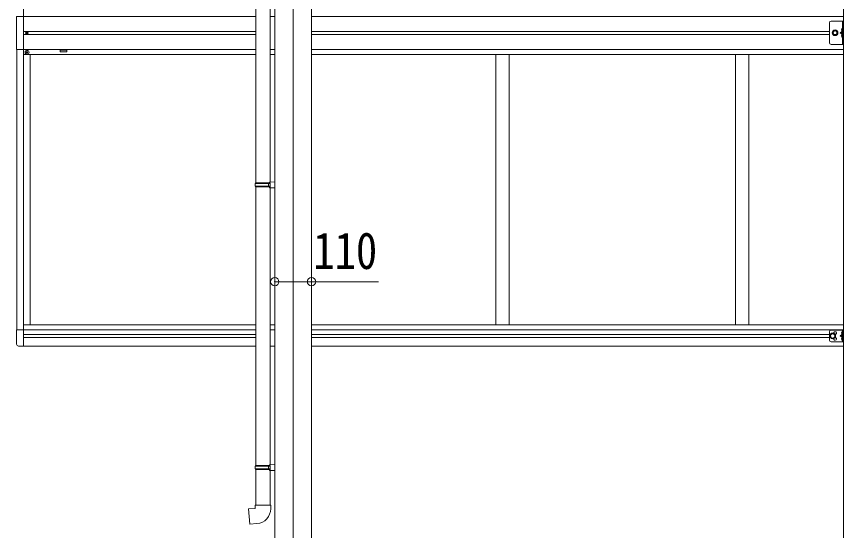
# Model space of a CAD drawing. Units: millimetres at full size; details may follow other scales. Extents: x -6988 to 7066, y -4877 to 4823.
# Drawn here: x 332 to 2803, y -1100 to 437 of the extents above; entities that cross this region are included whole.
import ezdxf
from ezdxf.enums import TextEntityAlignment as Align

# ---------------------------------------------------------------- set-up
doc = ezdxf.new("R2010")
doc.units = ezdxf.units.MM
doc.header["$LTSCALE"] = 25
doc.header["$PDMODE"] = 32
doc.header["$PDSIZE"] = 25
for name, color, linetype, lineweight in [('0-1_本体', 4, 'Continuous', 9), ('0-2_部品', 7, 'Continuous', 9), ('0-8_PARTS2', 2, 'Continuous', 9), ('0-A_寸法', 6, 'Continuous', 9), ('1-1_GLASS', 4, 'Continuous', 9), ('1-2_GLASS_SEAL', 7, 'Continuous', 9)]:
    doc.layers.add(name, color=color, linetype=linetype, lineweight=lineweight)
doc.styles.add('ＭＳ ゴシック', font='')
doc.styles.get('ＭＳ ゴシック').set_extended_font_data('MS Gothic')

msp = doc.modelspace()

# ---------------------------------------------------------------- linework, layer by layer
at = {"layer": '0-1_本体'}
for p, q in [((1103.36, 1203.54), (1103.36, -1676.46)), ((1213.36, 1203.54), (1213.36, -1676.46)), ((2803.36, 1203.54), (2803.36, -1676.46))]:
    msp.add_line(p, q, dxfattribs=at)
at = {"layer": '0-2_部品'}
for p, q in [((1047.36, 883.62), (1047.36, -60.57)), ((1089.36, 881.06), (1089.36, -58.01)), ((1045.36, -62.57), (1046.36, -60.57)), ((1045.36, -62.57), (1089.36, -62.57)), ((1045.36, -62.57), (1045.36, -70.57)), ((1045.36, -70.57), (1089.36, -70.57)), ((1045.36, -70.57), (1046.36, -72.57)), ((1046.36, -60.57), (1089.36, -60.57)), ((1046.36, -72.57), (1089.36, -72.57)), ((1047.36, -72.57), (1047.36, -905.73)), ((1084.88, -62.57), (1084.45, -60.57)), ((1087.36, -58.07), (1103.36, -57.6)), ((1087.36, -60.07), (1087.36, -58.07)), ((1087.36, -60.07), (1089.36, -60.07)), ((1087.36, -75.07), (1087.36, -73.07)), ((1103.36, -57.6), (1103.36, -75.54)), ((1087.36, -75.07), (1103.36, -75.54)), ((1089.36, -75.13), (1089.36, -903.17)), ((1045.36, -907.73), (1046.36, -905.73)), ((1045.36, -907.73), (1089.36, -907.73)), ((1045.36, -907.73), (1045.36, -915.73)), ((1046.36, -905.73), (1089.36, -905.73)), ((1084.88, -907.73), (1084.45, -905.73)), ((1087.36, -903.23), (1103.36, -902.76)), ((1087.36, -905.23), (1087.36, -903.23)), ((1087.36, -905.23), (1089.36, -905.23)), ((1103.36, -902.76), (1103.36, -920.7)), ((1045.36, -915.73), (1089.36, -915.73)), ((1045.36, -915.73), (1046.36, -917.73)), ((1046.36, -917.73), (1089.36, -917.73)), ((1047.36, -917.73), (1047.36, -1023.87)), ((1087.36, -920.23), (1087.36, -918.23)), ((1087.36, -920.23), (1103.36, -920.7)), ((1089.36, -920.29), (1089.36, -1023.87)), ((1045.36, -1023.87), (1091.36, -1023.87)), ((1045.36, -1033.87), (1045.36, -1023.87)), ((1091.36, -1023.87), (1091.36, -1034.78))]:
    msp.add_line(p, q, dxfattribs=at)
for points in [[(1084.88, -62.57), (1084.88, -70.57), (1084.45, -72.57)], [(1087.36, -73.07), (1089.36, -73.07), (1089.36, -60.07)], [(1084.88, -907.73), (1084.88, -915.73), (1084.45, -917.73)], [(1087.36, -918.23), (1089.36, -918.23), (1089.36, -905.23)], [(1050.28, -1079.61), (1029.44, -1081.43), (1025.43, -1035.61), (1045.36, -1033.87)]]:
    msp.add_lwpolyline(points, dxfattribs=at)
msp.add_arc((1046.36, -1034.78), 45, 275, 0, dxfattribs=at)
at = {"layer": '0-8_PARTS2'}
msp.add_line((1158.36, 1169.67), (1158.36, -1776.47), dxfattribs=at)
at = {"layer": '0-A_寸法'}
for p, q in [((1103.36, -356.08), (1213.36, -356.08)), ((1213.36, -356.08), (1413.36, -356.08))]:
    msp.add_line(p, q, dxfattribs=at)
for p in [(1103.36, -356.08), (1213.36, -356.08)]:
    msp.add_point(p, dxfattribs=at)
at = {"layer": '1-1_GLASS'}
for p, q in [((352.36, 1124.95), (352.36, 387.75)), ((352.36, 436.75), (1047.36, 436.75)), ((1089.36, 436.75), (1103.36, 436.75)), ((1213.36, 436.75), (2803.36, 436.75)), ((1047.36, 392.25), (352.36, 392.25)), ((352.36, 387.75), (352.36, -549.25)), ((352.36, 383.25), (1047.36, 383.25)), ((1213.36, 392.25), (2761.36, 392.25)), ((2761.36, 383.25), (1213.36, 383.25)), ((332.36, 338.55), (332.36, -500.06)), ((352.36, 338.75), (1047.36, 338.75)), ((1047.36, 323.25), (352.36, 323.25)), ((372.36, 323.25), (372.36, -484.75)), ((1089.36, 338.75), (1103.36, 338.75)), ((1103.36, 323.25), (1089.36, 323.25)), ((1213.36, 338.75), (2803.36, 338.75)), ((1213.36, 323.25), (2803.36, 323.25)), ((1764.36, 323.25), (1764.36, -484.75)), ((1804.36, 323.25), (1804.36, -484.75)), ((2480.36, 323.25), (2480.36, -484.75)), ((2520.36, 323.25), (2520.36, -484.75)), ((352.36, -484.75), (1047.36, -484.75)), ((1089.36, -484.75), (1103.36, -484.75)), ((1213.36, -484.75), (2803.36, -484.75)), ((352.36, -500.25), (1047.36, -500.25)), ((352.36, -513.75), (1045.36, -513.75)), ((1089.36, -500.25), (1103.36, -500.25)), ((1213.36, -500.25), (2803.36, -500.25)), ((1213.36, -513.75), (2761.36, -513.75)), ((352.36, -522.75), (1047.36, -522.75)), ((1213.36, -522.75), (2761.36, -522.75)), ((352.36, -548.75), (1047.36, -548.75)), ((1089.36, -548.75), (1103.36, -548.75)), ((1213.36, -548.75), (2803.36, -548.75))]:
    msp.add_line(p, q, dxfattribs=at)
msp.add_lwpolyline([(482.36, 336.75), (462.36, 336.75), (462.36, 331.75), (482.36, 331.75)], close=True, dxfattribs=at)
at = {"layer": '1-2_GLASS_SEAL'}
for p, q in [((2766.36, 423.25), (2803.36, 423.25)), ((2800.86, 423.25), (2800.86, 353.25)), ((2761.36, 358.25), (2761.36, 418.25)), ((2800.36, 401.25), (2799.56, 401.11)), ((361.13, 388.16), (360.31, 388.16)), ((363.59, 387.34), (364.41, 387.34)), ((2800.86, 393.25), (2793.86, 388.25)), ((2800.86, 388.25), (2793.86, 388.25)), ((2800.86, 383.25), (2793.86, 388.25)), ((2800.36, 393.25), (2799.56, 393.39)), ((2800.36, 383.25), (2799.56, 383.11)), ((2800.36, 375.25), (2799.56, 375.39)), ((2800.36, 393.25), (2800.86, 393.34)), ((2800.36, 375.25), (2800.86, 375.34)), ((361.86, 330.25), (360.86, 330.25)), ((364.86, 329.25), (365.86, 329.25)), ((331.86, -542.96), (331.86, -500.06)), ((352.36, -500.06), (331.86, -500.06)), ((2761.36, -505.75), (2761.36, -530.75)), ((2771.36, -510.75), (2764.86, -514.5)), ((2764.86, -514.5), (2764.86, -522)), ((2766.36, -500.75), (2803.36, -500.75)), ((2777.86, -514.5), (2771.36, -510.75)), ((2777.86, -522), (2777.86, -514.5)), ((2800.86, -513.25), (2793.86, -518.25)), ((2800.61, -508.06), (2798.38, -506.95)), ((2800.61, -510.44), (2798.38, -511.55)), ((2800.36, -505.25), (2799.56, -505.39)), ((2800.36, -513.25), (2799.56, -513.11)), ((2800.36, -505.25), (2800.86, -505.34)), ((2800.36, -513.25), (2800.36, -505.25)), ((2800.36, -513.25), (2800.86, -513.16)), ((2801.24, -509.25), (2800.61, -508.06)), ((2801.24, -509.25), (2800.61, -510.44)), ((2800.86, -500.75), (2800.86, -535.75)), ((2800.86, -505.34), (2800.86, -513.16)), ((2803.36, -500.75), (2803.36, -535.75)), ((2764.86, -522), (2771.36, -525.76)), ((2766.36, -535.75), (2803.36, -535.75)), ((2771.36, -525.76), (2777.86, -522)), ((2800.61, -526.06), (2798.38, -524.95)), ((2800.61, -528.44), (2798.38, -529.55)), ((2800.36, -523.25), (2799.56, -523.39)), ((2800.36, -531.25), (2799.56, -531.11)), ((2800.36, -523.25), (2800.86, -523.34)), ((2800.36, -531.25), (2800.36, -523.25)), ((2800.36, -531.25), (2800.86, -531.16)), ((2801.24, -527.25), (2800.61, -526.06)), ((2801.24, -527.25), (2800.61, -528.44)), ((2800.86, -523.34), (2800.86, -531.16)), ((352.36, -549.26), (337.07, -548.45))]:
    msp.add_line(p, q, dxfattribs=at)
for points in [[(352.36, 436.75), (331.66, 436.75), (331.66, 338.75), (352.36, 338.75)], [(2766.36, 353.25), (2803.36, 353.25), (2803.36, 423.25)], [(2801.24, 397.25), (2800.61, 398.44), (2798.38, 399.55)], [(2801.24, 397.25), (2800.61, 396.06), (2798.38, 394.95)], [(2800.36, 393.25), (2800.36, 401.25), (2800.86, 401.16), (2800.86, 393.34)], [(360.31, 388.16), (360.31, 387.34), (361.13, 387.34)], [(362.77, 388.98), (362.77, 389.8), (361.95, 389.8), (361.95, 388.98)], [(361.95, 386.52), (361.95, 385.7), (362.77, 385.7), (362.77, 386.52)], [(364.41, 387.34), (364.41, 388.16), (363.59, 388.16)], [(2801.24, 379.25), (2800.61, 380.44), (2798.38, 381.55)], [(2801.24, 379.25), (2800.61, 378.06), (2798.38, 376.95)], [(2800.36, 375.25), (2800.36, 383.25), (2800.86, 383.16), (2800.86, 375.34)], [(360.86, 330.25), (360.86, 329.25), (361.86, 329.25)], [(363.86, 331.25), (363.86, 332.25), (362.86, 332.25), (362.86, 331.25)], [(362.86, 328.25), (362.86, 327.25), (363.86, 327.25), (363.86, 328.25)], [(365.86, 329.25), (365.86, 330.25), (364.86, 330.25)], [(2800.86, -518.25), (2793.86, -518.25), (2800.86, -523.25)]]:
    msp.add_lwpolyline(points, dxfattribs=at)
msp.add_lwpolyline([(2785.86, 388.25), (2782.11, 381.75), (2774.6, 381.75), (2770.85, 388.25), (2774.6, 394.75), (2782.11, 394.75)], close=True, dxfattribs=at)
for centre, radius in [((2778.36, 388.25), 8.5), ((2778.36, 388.25), 7.5), ((362.36, 387.75), 3.75), ((2778.36, 388.25), 6.5), ((2778.36, 388.25), 5.5), ((363.36, 329.75), 5.9), ((2771.36, -518.25), 8.5), ((2771.36, -518.25), 7.5), ((2771.36, -518.25), 6.5)]:
    msp.add_circle(centre, radius, dxfattribs=at)
for centre, radius, start, end in [((2766.36, 418.25), 5, 90, 180), ((2804.46, 397.25), 6.5, 147.94412, 212.05588), ((2799.71, 400.22), 0.9, 100, 147.94412), ((361.13, 388.98), 0.82, 270, 0), ((361.13, 386.52), 0.82, 0, 90), ((363.59, 388.98), 0.82, 180, 270), ((363.59, 386.52), 0.82, 90, 180), ((2804.46, 379.25), 6.5, 147.94412, 212.05588), ((2799.71, 394.28), 0.9, 212.05588, 260), ((2799.71, 382.22), 0.9, 100, 147.94412), ((2799.71, 376.28), 0.9, 212.05588, 260), ((2766.36, 358.25), 5, 180, 270), ((361.86, 331.25), 1, 270, 0), ((361.86, 328.25), 1, 0, 90), ((364.86, 331.25), 1, 180, 270), ((364.86, 328.25), 1, 90, 180), ((2766.36, -505.75), 5, 90, 180), ((2778.36, -509.75), 4.25, 274.76077, 186.29431), ((2804.46, -509.25), 6.5, 147.94412, 212.05588), ((2799.71, -506.28), 0.9, 100, 147.94412), ((2799.71, -512.22), 0.9, 212.05588, 260), ((337.36, -542.96), 5.5, 180, 267), ((2766.36, -530.75), 5, 180, 270), ((2778.36, -526.75), 4.25, 173.70569, 85.23923), ((2804.46, -527.25), 6.5, 147.94412, 212.05588), ((2799.71, -524.28), 0.9, 100, 147.94412), ((2799.71, -530.22), 0.9, 212.05588, 260)]:
    msp.add_arc(centre, radius, start, end, dxfattribs=at)

# ---------------------------------------------------------------- texts
at = {"layer": '0-A_寸法', "color": 7, "style": 'ＭＳ ゴシック', "width": 0.85}
msp.add_text('110', height=110, dxfattribs=at).set_placement((1218.86, -351.08), align=Align.BOTTOM_LEFT)

doc.saveas('drawing.dxf')
